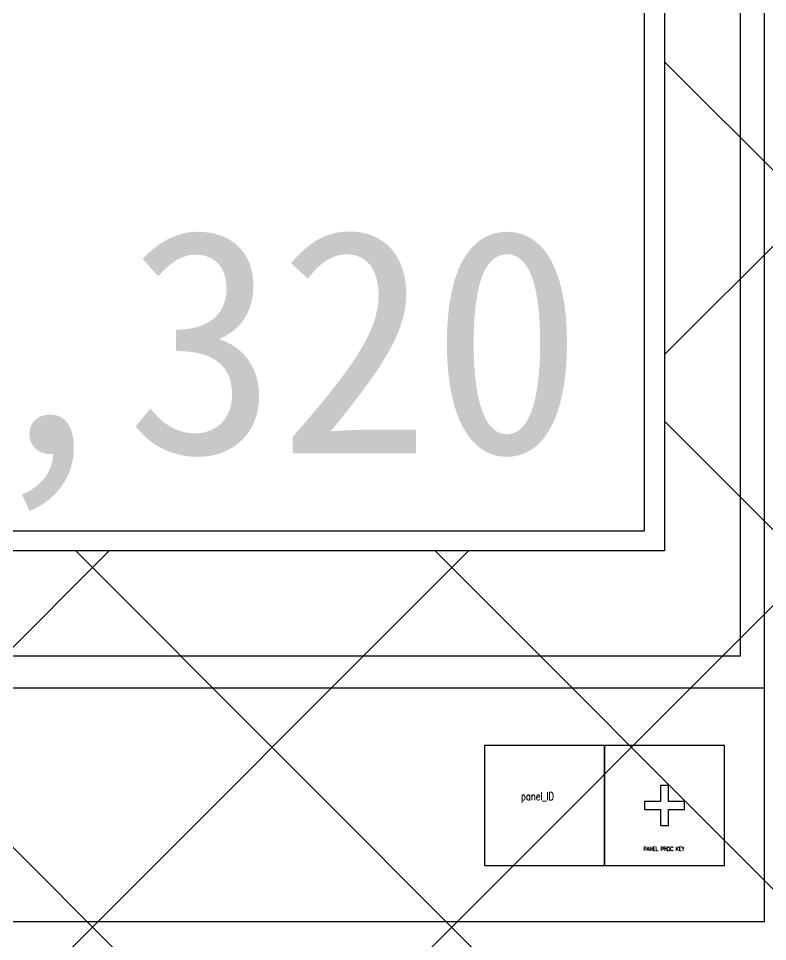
# Model space of a CAD drawing. Header units: millimetres. Extents: x 3586 to 4081, y -4200 to -3856.
# Drawn here: x 3698.06 to 3707.42, y -3998.64 to -3987.11 of the extents above; entities that cross this region are included whole.
import ezdxf
from ezdxf.enums import TextEntityAlignment as Align

# ---------------------------------------------------------------- set-up
doc = ezdxf.new("R2010")
doc.units = ezdxf.units.MM
doc.linetypes.add('CENTER2', pattern=[28.575, 19.05, -3.175, 3.175, -3.175])
for name, color, linetype in [('Baseline.drawing', 10, 'Continuous'), ('CF_line.drawing', 12, 'Continuous'), ('CG', 6, 'Continuous'), ('FPC', 30, 'Continuous'), ('GATE.drawing', 13, 'Continuous'), ('LCD', 3, 'Continuous'), ('TFT_line.drawing', 11, 'Continuous')]:
    doc.layers.add(name, color=color, linetype=linetype)
doc.styles.add('W0$254', font='simplex', dxfattribs={"width": 0.75})
doc.styles.add('宋体', font='SimSun.ttf')

# ---------------------------------------------------------------- blocks, each defined once
blk = doc.blocks.new('mark_process')
at = {"layer": 'Baseline.drawing'}
blk.add_lwpolyline([(-1, -1), (1, -1), (1, 1), (-1, 1), (-1, -1)], close=True, dxfattribs=at)
at = {"layer": 'GATE.drawing'}
blk.add_lwpolyline([(250, 50), (50, 50), (50, 250), (-50, 250), (-50, 50), (-250, 50), (-250, -50), (-50, -50), (-50, -250), (50, -250), (50, -50), (250, -50), (250, 50)], close=True, dxfattribs=at)
at = {"layer": 'TFT_line.drawing'}
blk.add_lwpolyline([(-750, -750), (750, -750), (750, 750), (-750, 750), (-750, -750)], close=True, dxfattribs=at)
at = {"layer": 'TFT_line.drawing', "insert": (-7, -542.5), "char_height": 50, "width": 647.63, "attachment_point": 5, "style": 'W0$254'}
blk.add_mtext('PANEL PROC KEY', dxfattribs=at)
blk = doc.blocks.new('daf')
at = {"color": 6}
blk.add_lwpolyline([(3620.324, -4154.57), (3665.924, -4154.57), (3665.924, -4094.31), (3620.324, -4094.31)], close=True, dxfattribs=at)
at = {"layer": 'Baseline.drawing', "color": 4}
blk.add_lwpolyline([(3621.524, -4153.01), (3664.724, -4153.01), (3664.724, -4095.41), (3621.524, -4095.41), (3621.524, -4153.01)], close=True, dxfattribs=at)
at = {"layer": 'CF_line.drawing', "color": 4}
blk.add_lwpolyline([(3620.024, -4154.97), (3666.224, -4154.97), (3666.224, -4094.01), (3620.024, -4094.01), (3620.024, -4154.97)], close=True, dxfattribs=at)
at = {"layer": 'TFT_line.drawing', "color": 4}
for points in [[(3620.024, -4157.89), (3666.224, -4157.89), (3666.224, -4094.01), (3620.024, -4094.01), (3620.024, -4157.89)], [(3662.724, -4157.19), (3664.224, -4157.19), (3664.224, -4155.69), (3662.724, -4155.69), (3662.724, -4157.19)]]:
    blk.add_lwpolyline(points, close=True, dxfattribs=at)
at = {"color": 4, "xscale": 0.001, "yscale": 0.001, "zscale": 0.001, "row_count": 1, "column_count": 2, "row_spacing": 1.5, "column_spacing": 43.7}
blk.add_blockref('mark_process', (3621.274, -4156.44), dxfattribs=at)
at = {"layer": 'TFT_line.drawing', "color": 4, "insert": (3663.386, -4156.342), "char_height": 0.1, "width": 0.60953, "attachment_point": 5, "style": 'W0$254'}
blk.add_mtext('panel_ID', dxfattribs=at)

msp = doc.modelspace()

# ---------------------------------------------------------------- hatches: boundary and pattern name
at = {"layer": 'CG', "true_color": 0x000000}
h = msp.add_hatch(dxfattribs=at)
h.set_pattern_fill('ANSI37,_O', color=18)
h.set_pattern_definition([(45, (-717.0598, 0), (-2.245064, 2.245064), []), (135, (-717.0598, 0), (-2.245064, -2.245064), [])])
h.paths.add_polyline_path([(3662.434, -3935.658), (3706.134, -3935.658), (3706.134, -3993.758), (3662.434, -3993.758)], flags=16)
edge = h.paths.add_edge_path()
edge.add_line((3656.934, -3925.768), (3711.634, -3925.768))
edge.add_arc((3711.634, -3928.768), 3, 0, 90, ccw=False)
edge.add_line((3714.634, -3928.768), (3714.634, -4000.648))
edge.add_arc((3711.634, -4000.648), 3, -90, 0, ccw=False)
edge.add_line((3711.634, -4003.648), (3656.934, -4003.648))
edge.add_arc((3656.934, -4000.648), 3, 180, 270, ccw=False)
edge.add_line((3653.934, -4000.648), (3653.934, -3928.768))
edge.add_arc((3656.934, -3928.768), 3, 90, 180, ccw=False)

# ---------------------------------------------------------------- linework, layer by layer
at = {"layer": 'CG'}
msp.add_lwpolyline([(3662.434, -3935.658), (3706.134, -3935.658), (3706.134, -3993.758), (3662.434, -3993.758)], close=True, dxfattribs=at)
at = {"layer": 'LCD', "color": 4, "linetype": 'CENTER2', "ltscale": 0.1}
msp.add_lwpolyline([(3662.684, -3993.508), (3705.884, -3993.508), (3705.884, -3935.908), (3662.684, -3935.908)], close=True, dxfattribs=at)

# ---------------------------------------------------------------- block references
at = {"layer": 'FPC'}
msp.add_blockref('daf', (41.16, 159.502), dxfattribs=at)

# ---------------------------------------------------------------- texts
at = {"style": '宋体'}
msp.add_text('240,320', height=2.8, dxfattribs=at).set_placement((3698.449, -3992.537), align=Align.CENTER)

doc.saveas('drawing.dxf')
